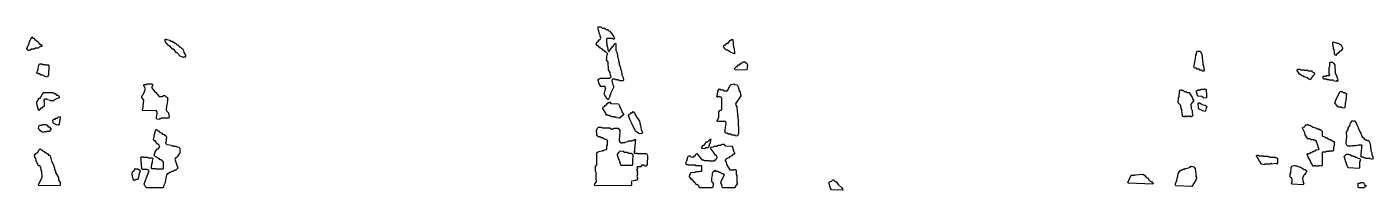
# Model space of a CAD drawing. Header units: millimetres. Extents: x 0 to 6994, y 0 to 846.
import ezdxf

# ---------------------------------------------------------------- set-up
doc = ezdxf.new("R2010")
doc.units = ezdxf.units.MM
doc.layers.add('Y', color=7, linetype='Continuous')

msp = doc.modelspace()

# ---------------------------------------------------------------- linework, layer by layer
at = {"layer": 'Y'}
for points in [[(3014.2, 471), (3005.9, 487.4), (3004.2, 487.4), (2998.3, 497), (3003.3, 519), (3008.3, 529.9), (3002.6, 536.7), (2980.9, 536.7), (2973.3, 551.8), (2968.3, 568.2), (2968.3, 573.8), (2970.9, 577.9), (2975.9, 577.9), (2977.6, 580.7), (3025.9, 580.7), (3027.6, 583.4), (3032.6, 583.4), (3035, 587.4), (3031.7, 595.6), (3030, 609.3), (3021.7, 623), (3020, 664.1), (3011.7, 675), (3011.7, 680.5), (3013.3, 683.3), (3013.3, 697), (3016.7, 702.5), (3016.7, 707.9), (3007.6, 717.4), (3004.2, 717.4), (3000.9, 722.9), (2994.2, 725.6), (2990.9, 731.1), (2979.2, 736.6), (2975.9, 742), (2972.6, 742), (2967.6, 747.5), (2964.2, 747.5), (2956.7, 757.2), (2960.9, 766.8), (2965.9, 769.6), (2974.2, 780.6), (2977.6, 780.6), (2981.7, 787.3), (2978.3, 798.2), (2978.3, 803.7), (2973.3, 814.7), (2971.7, 825.6), (2968.3, 833.8), (2968.3, 839.3), (2966.7, 842.1), (2969.2, 846.3), (2981, 846.3), (2989.3, 840.8), (3001, 840.8), (3011, 832.6), (3016, 832.6), (3019.3, 827.1), (3027.7, 824.4), (3031, 818.9), (3036, 816.1), (3048.5, 795.6), (3051.9, 787.3), (3049.3, 783.1), (3044.2, 783.1), (3042.6, 785.8), (3012.7, 785.8), (3010.2, 781.8), (3013.5, 749), (3016.9, 743.5), (3018.5, 727.1), (3022.6, 717.7), (3042.6, 745), (3045.9, 745), (3054.2, 758.6), (3057.6, 761.4), (3060.2, 757.2), (3060.2, 724.4), (3066.9, 710.7), (3068.5, 694.2), (3073.5, 677.8), (3073.5, 666.9), (3076.9, 661.4), (3076.9, 650.4), (3080.2, 645), (3083.5, 634), (3083.5, 628.5), (3088.5, 617.6), (3090.2, 598.4), (3096.9, 584.7), (3100.2, 571), (3097.7, 566.8), (3079.2, 566.8), (3077.6, 569.5), (3069.2, 569.5), (3067.6, 572.3), (3057.6, 572.3), (3055.9, 575), (3041, 575), (3038.5, 568.2), (3043.5, 546.4), (3048.6, 535.4), (3033.5, 505.2), (3031.9, 497), (3028.5, 491.6), (3028.5, 486.1), (3019.3, 468.2), (3014.2, 471)], [(4.2, 725.6), (0, 735.3), (11.7, 759.9), (11.7, 765.4), (25.9, 794.3), (31, 788.8), (36, 788.8), (41, 780.5), (59.4, 766.8), (64.3, 758.7), (67.7, 758.7), (71, 753.2), (76, 753.2), (78.6, 749), (76, 744.8), (64.3, 742), (57.6, 736.5), (44.3, 736.5), (37.6, 731.1), (24.3, 731.1), (17.6, 725.6), (12.7, 725.6), (11, 722.8), (4.2, 725.6)], [(795.9, 695.5), (780.9, 711.9), (777.6, 711.9), (765.9, 725.6), (759.2, 731.1), (755.9, 731.1), (742.6, 747.5), (737.6, 747.5), (727.6, 761.2), (724.2, 761.2), (716.7, 779.1), (719.3, 783.3), (722.6, 780.6), (724.3, 783.4), (726, 780.5), (742.7, 777.8), (749.3, 772.3), (754.3, 772.3), (757.7, 766.9), (762.7, 766.9), (767.7, 761.4), (774.3, 761.4), (777.7, 755.9), (784.3, 753.2), (787.7, 747.7), (791, 747.7), (794.3, 742.2), (797.7, 742.2), (804.3, 734), (807.7, 734), (813.5, 724.4), (815.2, 713.4), (823.5, 699.7), (823.5, 694.2), (821, 690), (812.7, 690), (811, 687.2), (795.9, 695.5)], [(3652.5, 717.4), (3650.9, 720.1), (3645.9, 720.1), (3640.9, 725.6), (3634.2, 725.6), (3629.2, 731.1), (3625.9, 731.1), (3618.3, 746.2), (3622.6, 753.2), (3630.9, 753.2), (3635.9, 761.4), (3642.6, 761.4), (3654.2, 777.8), (3657.6, 777.8), (3664.3, 783.3), (3666.9, 779.1), (3670.2, 740.8), (3673.5, 735.3), (3675.2, 713.4), (3676.9, 710.6), (3674.3, 706.4), (3652.5, 717.4)], [(6796.7, 699.6), (6793.3, 707.9), (6791.7, 729.8), (6788.3, 735.3), (6788.3, 740.7), (6786.7, 743.5), (6785, 765.4), (6787.6, 769.7), (6789.3, 766.9), (6804.3, 764.1), (6806, 761.4), (6814.3, 761.4), (6821, 755.9), (6826, 755.9), (6835.2, 738), (6835.2, 732.5), (6824.3, 720.1), (6821, 720.1), (6814.3, 711.9), (6802.7, 703.7), (6799.3, 698.2), (6796.7, 699.6)], [(6106.7, 617.4), (6102.6, 621.5), (6094.2, 621.5), (6089.2, 627), (6079.2, 627), (6075.9, 632.5), (6065.9, 632.5), (6061.7, 639.4), (6063.3, 642.2), (6065, 655.9), (6068.3, 661.4), (6068.3, 669.6), (6070, 672.3), (6073.3, 699.7), (6076.7, 705.2), (6076.7, 713.4), (6080.9, 720.3), (6096, 720.3), (6103.5, 705.2), (6103.5, 699.7), (6105.2, 697), (6105.2, 683.3), (6106.9, 680.5), (6106.9, 666.9), (6108.5, 664.1), (6108.5, 650.4), (6111.9, 645), (6111.9, 639.5), (6113.5, 636.7), (6113.5, 625.8), (6116.9, 620.3), (6114.3, 616.1), (6106.7, 617.4)], [(94.2, 588.7), (82.6, 596.9), (72.6, 596.9), (67.6, 602.4), (59.2, 602.4), (57.6, 605.1), (54.2, 605.1), (51.7, 609.3), (56.7, 620.3), (61.7, 647.7), (65.9, 654.6), (79.3, 654.6), (81, 651.9), (92.7, 651.9), (94.3, 649.1), (111, 649.1), (113.5, 644.9), (111.9, 598.4), (107.7, 585.9), (94.2, 588.7)], [(3679.2, 624.3), (3676.7, 631.3), (3685.9, 640.9), (3689.2, 640.9), (3697.6, 649.1), (3702.6, 649.1), (3705.9, 654.6), (3709.2, 654.6), (3712.6, 660.1), (3715.9, 660.1), (3720.9, 665.6), (3729.3, 665.6), (3732.7, 660.1), (3737.7, 660.1), (3743.5, 650.4), (3743.5, 644.9), (3741.9, 642.2), (3741.9, 628.5), (3737.7, 621.5), (3679.2, 624.3)], [(6785.9, 569.5), (6775.9, 569.5), (6774.3, 572.2), (6772.7, 569.5), (6767.6, 569.5), (6765.9, 572.3), (6755.9, 572.3), (6754.2, 575), (6749.3, 575), (6747.6, 572.2), (6745.9, 575), (6737.6, 575), (6735, 579.2), (6735, 584.7), (6733.3, 587.4), (6735.9, 591.6), (6745.9, 591.6), (6747.6, 594.4), (6750.9, 591.7), (6752.6, 594.4), (6765.9, 594.4), (6768.3, 598.4), (6765, 603.8), (6765, 636.7), (6768.3, 642.2), (6768.3, 661.4), (6770.9, 665.6), (6774.3, 662.8), (6782.6, 662.8), (6789.4, 657.3), (6795.2, 647.7), (6796.9, 606.6), (6805.2, 590.2), (6805.2, 584.7), (6810.2, 573.8), (6810.2, 568.2), (6807.6, 564), (6805.9, 566.8), (6802.7, 566.8), (6801, 564), (6787.5, 566.8), (6785.9, 569.5)], [(6649.2, 583.2), (6637.5, 586), (6634.2, 591.4), (6627.6, 591.4), (6625.9, 594.2), (6620.9, 594.2), (6615.9, 599.6), (6612.6, 599.6), (6600, 620.3), (6600, 623), (6602.6, 627.2), (6614.3, 627.2), (6616, 624.5), (6634.3, 624.5), (6636, 621.7), (6654.3, 621.7), (6656, 619), (6674.3, 619), (6677.7, 613.5), (6686, 610.8), (6688.5, 606.6), (6688.5, 603.8), (6679.4, 588.7), (6670.2, 579.2), (6667.7, 572.2), (6659.2, 575), (6649.2, 583.2)], [(60, 414.9), (56.7, 425.9), (56.7, 431.3), (53.3, 436.8), (51.7, 456), (64.2, 476.6), (69.2, 476.6), (84.2, 504), (87.6, 506.7), (136, 506.7), (141, 501.3), (146, 501.3), (154.3, 493.1), (161, 493.1), (168.6, 483.4), (166, 479.2), (142.7, 468.2), (137.7, 462.7), (124.2, 462.7), (122.5, 465.5), (107.5, 468.2), (105.9, 471), (91, 471), (88.5, 466.9), (88.5, 461.5), (90.2, 458.8), (90.2, 436.8), (87.7, 432.6), (82.7, 432.6), (77.7, 424.4), (72.7, 424.4), (62.6, 413.4), (60, 414.9)], [(675, 368.3), (673.3, 371.1), (673.3, 379.3), (676.7, 393), (676.7, 403.9), (670.9, 413.5), (602.6, 410.7), (600, 414.9), (600, 420.4), (603.3, 425.9), (603.3, 442.3), (605, 445.1), (605, 458.8), (606.7, 461.5), (606.7, 466.9), (596.7, 480.6), (596.7, 483.4), (600.9, 493), (605, 497.1), (616.7, 524.4), (605, 543.6), (607.6, 547.8), (620.9, 547.8), (622.6, 550.6), (651, 550.6), (653.6, 543.6), (646.9, 532.7), (664.3, 509.5), (669.3, 506.7), (687.7, 484.8), (702.6, 484.8), (710.9, 490.3), (716, 490.3), (724.3, 482.1), (727.7, 482.1), (731.9, 475.2), (730.2, 472.4), (728.5, 445), (725.2, 439.5), (723.5, 412.2), (735.2, 401.3), (738.5, 376.6), (736, 372.4), (697.7, 372.4), (696, 369.6), (689.3, 369.6), (687.7, 366.9), (675, 368.3)], [(3681.7, 280.7), (3675.9, 284.8), (3664.2, 284.8), (3655.9, 290.2), (3644.2, 290.2), (3635.9, 295.7), (3629.2, 295.7), (3626.7, 299.9), (3626.7, 308.2), (3628.3, 310.9), (3631.7, 338.3), (3633.3, 341), (3633.3, 349.2), (3629.2, 356), (3589.2, 356), (3586.7, 360.2), (3595, 376.6), (3595, 406.7), (3600.9, 413.7), (3607.6, 413.7), (3610, 417.7), (3610, 475.1), (3605.9, 481.9), (3597.6, 481.9), (3595.9, 484.6), (3592.7, 484.6), (3591, 481.9), (3587.6, 481.9), (3585, 486.1), (3588.3, 497.1), (3590, 513.5), (3597.6, 526), (3606, 520.4), (3617.6, 520.4), (3624.3, 515), (3636, 515), (3637.6, 512.3), (3654.2, 542.3), (3659.2, 547.8), (3674.3, 550.6), (3676, 547.8), (3689.3, 545.1), (3695.2, 535.4), (3700.2, 516.3), (3705.2, 508.1), (3708.5, 488.8), (3681.9, 447.8), (3683.5, 439.6), (3688.5, 431.4), (3690.2, 404), (3691.9, 401.3), (3691.9, 387.6), (3693.5, 384.8), (3693.5, 371.1), (3695.2, 368.4), (3695.2, 357.5), (3696.9, 354.7), (3695.2, 349.2), (3695.2, 332.8), (3696.9, 330.1), (3696.9, 291.7), (3689.3, 279.3), (3681.7, 280.7)], [(6001.7, 393), (6000, 417.6), (5996.7, 423.1), (5995, 439.5), (5981.7, 453.2), (5983.3, 477.9), (5986.7, 483.4), (5988.3, 513.5), (5992.6, 520.4), (5996, 520.4), (5997.7, 517.7), (6006, 517.7), (6012.6, 512.2), (6021, 512.2), (6027.6, 506.7), (6037.7, 506.7), (6053.5, 480.7), (6055.2, 472.5), (6061.9, 464.2), (6046.9, 445), (6048.5, 423.2), (6053.5, 412.2), (6053.5, 401.2), (6056.9, 387.5), (6054.4, 383.4), (6051, 380.6), (6045.9, 380.6), (6044.2, 383.3), (6041, 383.3), (6039.3, 380.6), (6035.9, 380.6), (6034.2, 383.3), (6031, 383.3), (6029.3, 380.6), (6024.2, 380.6), (6022.6, 383.3), (6019.3, 383.3), (6017.7, 380.6), (6012.6, 380.6), (6010.9, 383.3), (6007.6, 380.6), (6005, 382), (6001.7, 393)], [(6104.2, 484.6), (6084.2, 487.4), (6080, 494.3), (6080, 499.8), (6075, 513.5), (6082.6, 520.5), (6085.9, 517.8), (6087.6, 520.4), (6091, 520.4), (6092.6, 517.7), (6100.9, 523.2), (6104.3, 523.2), (6105.9, 520.5), (6107.6, 523.2), (6115.9, 523.2), (6117.6, 526), (6120.9, 523.2), (6124.3, 526), (6126.9, 521.7), (6126.9, 508), (6128.5, 505.3), (6128.5, 480.6), (6126, 476.4), (6112.6, 479.2), (6104.2, 484.6)], [(6827.6, 429.9), (6815.9, 429.9), (6814.2, 432.6), (6810.9, 432.6), (6795, 453.2), (6803.4, 475.2), (6822.5, 512.2), (6832.7, 512.2), (6837.7, 506.7), (6847.6, 506.7), (6855.2, 499.8), (6855.2, 494.3), (6853.5, 491.6), (6853.5, 475.1), (6851.9, 472.4), (6851.9, 458.7), (6848.5, 453.2), (6848.5, 436.8), (6846.9, 434.1), (6846.9, 428.6), (6844.3, 424.4), (6833.4, 425.8), (6827.6, 429.9)], [(3060.9, 377.9), (3052.6, 377.9), (3050.9, 380.6), (3037.6, 380.6), (3035.9, 383.3), (3027.6, 383.3), (3025.9, 386.1), (3019.2, 386.1), (3017.6, 388.8), (3010.9, 388.8), (3008.3, 393), (3010, 395.8), (2991.7, 423.1), (2991.7, 425.9), (2994.2, 430.1), (3000.9, 432.8), (3004.2, 438.3), (3009.2, 441), (3014.2, 449.2), (3017.6, 449.2), (3020.9, 454.7), (3025.9, 454.7), (3027.6, 457.6), (3032.7, 449.2), (3072.7, 446.5), (3078.5, 436.9), (3081.9, 425.9), (3088.5, 415), (3090.2, 406.7), (3098.5, 393), (3098.5, 390.2), (3086, 377.9), (3082.7, 377.9), (3079.3, 372.4), (3062.5, 375.1), (3060.9, 377.9)], [(6105.9, 413.5), (6089.2, 418.9), (6086.7, 423.1), (6086.7, 439.5), (6085, 442.3), (6085, 447.8), (6087.6, 452), (6092.7, 452), (6094.3, 449.2), (6099.3, 449.2), (6104.3, 443.8), (6121, 441), (6127.7, 435.5), (6130.2, 431.4), (6126.9, 425.8), (6123.5, 412.1), (6121, 408), (6107.5, 410.7), (6105.9, 413.5)], [(139.2, 345), (136.7, 349.2), (136.7, 354.7), (133.3, 360.2), (139.2, 367.1), (145.9, 367.1), (150.9, 372.6), (157.6, 372.6), (162.6, 378), (169.3, 380.8), (171.9, 376.6), (171.9, 371.1), (170.2, 368.3), (166.9, 341), (164.3, 336.8), (153.4, 338.2), (139.2, 345)], [(3141.7, 346.4), (3140, 354.6), (3131.7, 368.3), (3125, 384.8), (3130.9, 394.5), (3137.5, 397.2), (3140.9, 402.7), (3145.9, 402.7), (3149.3, 408.3), (3152.7, 402.7), (3156, 402.7), (3160.2, 390.3), (3181.9, 357.5), (3183.5, 346.5), (3188.5, 335.5), (3191.9, 313.6), (3198.6, 297.2), (3196, 293), (3181.7, 291.6), (3164.2, 304), (3141.7, 346.4)], [(6954.2, 164.3), (6952.6, 167), (6945.9, 167), (6944.2, 169.8), (6932.6, 169.8), (6930, 174), (6931.7, 176.7), (6933.3, 209.6), (6935, 212.3), (6935, 228.8), (6936.7, 231.5), (6934.3, 235.4), (6932.7, 232.7), (6919.3, 232.7), (6917.6, 229.9), (6915.9, 232.7), (6904.3, 230), (6901, 232.7), (6899.3, 230), (6886, 230), (6884.3, 227.2), (6877.7, 230), (6876, 227.3), (6864.2, 227.3), (6862.6, 230), (6859.2, 230), (6853.3, 239.7), (6855, 269.8), (6856.7, 272.6), (6855, 299.9), (6863.3, 313.7), (6865, 321.9), (6873.4, 335.6), (6876.7, 346.5), (6885.9, 361.7), (6889.3, 358.9), (6897.7, 358.9), (6905.2, 349.3), (6908.5, 338.3), (6916.9, 324.6), (6921.9, 308.2), (6930.2, 294.5), (6933.5, 283.5), (6939.3, 274), (6944.3, 271.3), (6951, 263.1), (6954.3, 263.1), (6957.6, 257.6), (6961, 260.4), (6962.7, 257.6), (6971, 257.6), (6975.2, 250.7), (6980.2, 228.7), (6981.9, 204.1), (6986.9, 193.2), (6986.9, 184.9), (6993.5, 165.8), (6991, 158.8), (6979.2, 161.6), (6977.6, 164.3), (6954.2, 164.3)], [(70.9, 306.7), (65.9, 314.9), (62.6, 314.9), (60, 319.1), (61.7, 330.1), (65.9, 337), (77.6, 337), (79.2, 339.7), (101, 339.7), (102.7, 337), (106, 337), (111, 328.8), (116, 328.8), (125.2, 316.4), (116, 303.9), (102.7, 303.9), (101, 301.2), (89.3, 301.2), (87.7, 298.4), (78.4, 299.8), (70.9, 306.7)], [(623.4, 12.3), (612.5, 21.9), (608.3, 31.6), (635, 100), (632.6, 104), (625.9, 104), (624.2, 106.8), (599.2, 106.8), (596.7, 111), (596.7, 119.2), (595, 121.9), (595, 141.1), (593.3, 143.8), (593.3, 160.3), (591.7, 163), (591.7, 168.5), (594.2, 172.7), (604.3, 172.7), (606, 170), (627.7, 170), (629.3, 167.2), (651, 167.2), (653.6, 163), (650.2, 149.3), (650.2, 141.1), (646.9, 135.6), (646.9, 127.4), (645.2, 124.7), (645.2, 116.5), (647.7, 112.5), (667.7, 112.5), (669.3, 109.7), (707.6, 109.7), (710, 113.8), (710, 143.8), (705.9, 150.6), (702.6, 150.6), (699.2, 156.1), (692.6, 156.1), (689.2, 161.5), (685.9, 161.5), (680.9, 167), (675.9, 167), (670.9, 172.5), (664.2, 175.3), (661.7, 179.4), (663.3, 182.2), (663.3, 187.7), (666.7, 193.2), (666.7, 198.6), (669.2, 202.8), (679.2, 213.8), (682.6, 213.8), (690, 226), (687.5, 232.8), (682.6, 238.2), (679.2, 238.2), (665.9, 254.6), (662.6, 254.6), (658.3, 261.6), (661.7, 275.3), (663.3, 291.7), (666.7, 297.2), (666.7, 305.4), (670.9, 315.2), (676, 309.6), (684.3, 306.9), (687.7, 301.4), (701, 295.9), (704.3, 290.4), (712.7, 287.7), (722.7, 279.5), (725.2, 275.3), (725.2, 269.8), (723.5, 267), (723.5, 256.1), (720.2, 242.4), (726, 235.7), (751, 232.9), (752.7, 230.2), (761, 230.2), (762.7, 227.5), (777.7, 227.5), (779.3, 224.7), (791, 222), (793.5, 217.8), (796.9, 209.6), (795.2, 204.1), (795.2, 193.1), (781, 172.5), (776, 167), (772.7, 167), (768.6, 160.3), (783.6, 113.7), (774.3, 104), (767.7, 104), (759.3, 95.8), (751, 95.8), (746, 90.4), (739.3, 90.4), (734.3, 84.9), (729.3, 84.9), (725.2, 78.1), (716.9, 34.3), (710.2, 20.6), (710.2, 15.1), (707.7, 11), (623.4, 12.3)], [(2958.3, 42.6), (2958.3, 50.7), (2956.7, 53.5), (2956.7, 91.8), (2953.3, 97.3), (2953.3, 122), (2960, 130.2), (2960, 193.2), (2962.6, 197.3), (2967.6, 197.3), (2969.2, 200.1), (2989.2, 202.8), (2990.9, 205.6), (2997.6, 205.6), (2999.2, 208.3), (3010.9, 211), (3013.3, 215.1), (3013.3, 228.8), (3016.7, 234.2), (3016.7, 253.4), (3018.3, 256.1), (3010.9, 262.9), (3002.6, 262.9), (2997.6, 268.3), (2992.6, 268.3), (2990.9, 271.1), (2982.6, 271.1), (2975.9, 276.5), (2967.6, 276.5), (2965.9, 279.3), (2962.6, 279.3), (2960, 283.5), (2960, 299.9), (2958.3, 302.6), (2958.3, 308.2), (2964.2, 320.5), (2969.2, 326), (2986, 326), (2987.7, 323.3), (3027.6, 323.3), (3037.6, 315.1), (3040.9, 317.8), (3047.6, 317.8), (3049.2, 320.6), (3071, 320.6), (3080.2, 308.2), (3080.2, 291.7), (3078.5, 288.9), (3076.9, 256.1), (3082.7, 246.6), (3090.9, 243.9), (3092.6, 246.6), (3107.6, 246.6), (3109.2, 249.4), (3122.5, 252.1), (3124.2, 254.8), (3140.9, 254.8), (3142.6, 257.6), (3149.2, 257.6), (3150.9, 260.3), (3157.6, 260.3), (3159.3, 263.2), (3161.9, 256.1), (3160.2, 253.3), (3158.5, 220.5), (3156.9, 217.8), (3156.9, 201.3), (3153.6, 195.9), (3156, 191.9), (3171, 191.9), (3172.7, 189.1), (3219.3, 189.1), (3223.5, 179.5), (3221.9, 132.9), (3216, 123.2), (3209.2, 123.2), (3205.9, 128.7), (3194.3, 128.7), (3189.3, 120.5), (3171, 120.5), (3168.6, 116.5), (3171.9, 111), (3166.9, 102.8), (3171.9, 94.6), (3170.2, 86.4), (3171.9, 80.9), (3168.5, 72.7), (3171.9, 61.7), (3171.9, 56.2), (3169.3, 52), (3162.7, 52), (3161, 49.3), (3141, 46.6), (3138.6, 42.5), (3140.2, 39.8), (3140.2, 26.1), (3137.7, 21.9), (2950.1, 23.3), (2948.3, 26.1), (2950, 31.6), (2958.3, 42.6)], [(6656.7, 171.2), (6651.7, 184.9), (6654.3, 189.2), (6657.6, 186.4), (6662.6, 191.9), (6669.2, 191.9), (6672.6, 197.4), (6675.9, 194.6), (6680.9, 200.1), (6685.9, 200.1), (6690.9, 205.6), (6694.3, 202.9), (6697.5, 208.3), (6710.9, 211), (6713.3, 215), (6708.3, 223.2), (6706.7, 234.2), (6703.3, 239.6), (6701.7, 247.9), (6695.9, 257.4), (6689.2, 257.4), (6687.6, 260.1), (6672.6, 260.1), (6664.2, 265.6), (6654.2, 265.6), (6640, 286.2), (6638.3, 297.2), (6626.7, 321.8), (6629.2, 326), (6637.5, 328.8), (6640.9, 334.2), (6644.2, 334.2), (6647.6, 339.8), (6649.3, 337.1), (6650.9, 339.7), (6656, 339.7), (6657.7, 337), (6664.3, 337), (6682.6, 326), (6696, 323.3), (6704.3, 317.8), (6712.6, 317.8), (6719.3, 312.3), (6722.7, 312.3), (6728.5, 305.4), (6728.5, 283.5), (6731, 279.5), (6742.7, 276.7), (6749.3, 271.3), (6754.3, 271.3), (6759.3, 265.8), (6764.3, 265.8), (6766, 263.1), (6771, 263.1), (6787.6, 252.1), (6791, 252.1), (6793.6, 247.9), (6791.9, 245.1), (6791.9, 228.7), (6788.5, 223.2), (6788.5, 206.8), (6786, 202.6), (6772.7, 202.6), (6770.9, 199.8), (6769.2, 202.6), (6764.3, 202.6), (6762.7, 199.9), (6749.3, 199.9), (6747.7, 197.1), (6731, 197.1), (6728.5, 193.1), (6728.5, 130.1), (6726, 126), (6722.6, 123.2), (6719.2, 126), (6709.3, 126), (6707.7, 123.2), (6697.6, 123.2), (6695.9, 126), (6687.7, 126), (6686, 123.2), (6681.7, 124.6), (6670, 143.8), (6668.3, 152), (6656.7, 171.2)], [(60, 26.1), (61.7, 31.6), (80, 64.5), (80, 75.4), (76.7, 89.1), (76.7, 97.3), (73.3, 102.8), (73.3, 108.2), (71.7, 111), (71.7, 119.2), (67.6, 126), (62.6, 126), (56.7, 132.8), (48.3, 152), (46.7, 163), (41.7, 171.2), (40, 179.5), (45.9, 189.1), (55.9, 197.3), (64.2, 211), (69.3, 213.8), (74.3, 208.3), (77.7, 208.3), (81, 202.8), (89.3, 200.1), (92.7, 194.6), (97.7, 194.6), (102.7, 189.1), (107.7, 189.1), (112.7, 180.9), (117.7, 180.9), (120.2, 176.7), (128.5, 149.4), (138.5, 130.2), (143.5, 113.7), (143.5, 105.5), (148.5, 97.3), (148.5, 91.9), (163.5, 64.5), (163.5, 53.5), (171.9, 39.8), (173.5, 26.1), (171, 21.9), (61.7, 23.3), (60, 26.1)], [(3490.9, 22), (3485.9, 27.4), (3480.9, 27.4), (3455.9, 54.8), (3452.6, 54.8), (3447.6, 63), (3444.2, 63), (3441.7, 67.2), (3441.7, 72.7), (3449.2, 90.6), (3470.9, 93.3), (3472.6, 96), (3494.2, 96), (3495.9, 98.8), (3504.2, 98.8), (3506.7, 102.8), (3506.7, 121.9), (3504.2, 126), (3474.2, 126), (3472.6, 128.7), (3437.6, 128.7), (3435.9, 131.4), (3427.5, 131.4), (3423.3, 141.1), (3428.3, 152.1), (3433.4, 171.3), (3437.6, 178.2), (3444.3, 178.2), (3449.3, 172.7), (3459.2, 170), (3460.9, 172.7), (3464.2, 172.7), (3467.6, 178.2), (3470.9, 178.2), (3475.9, 186.4), (3481, 189.2), (3506, 156.3), (3516, 156.3), (3517.7, 153.5), (3542.7, 153.5), (3544.3, 150.8), (3572.6, 150.8), (3575.9, 156.3), (3579.2, 156.3), (3586.7, 168.5), (3586.7, 171.2), (3582.5, 178), (3577.5, 180.7), (3567.5, 197.2), (3560.9, 202.7), (3551.7, 217.8), (3554.2, 222), (3567.5, 224.7), (3569.2, 227.5), (3582.6, 227.5), (3590.9, 232.9), (3604.2, 232.9), (3605.9, 235.7), (3612.6, 235.7), (3614.2, 238.4), (3621, 238.4), (3624.3, 232.9), (3627.7, 232.9), (3629.3, 230.2), (3662.7, 227.5), (3665.2, 223.3), (3670.2, 204.1), (3676.9, 190.4), (3674.3, 186.2), (3669.3, 186.2), (3662.7, 178), (3649.3, 172.5), (3646, 167), (3632.7, 161.6), (3626.9, 154.8), (3626.9, 152.1), (3631.9, 143.9), (3635.2, 132.9), (3651, 104.2), (3672.6, 104.2), (3674.2, 107), (3682.7, 107), (3685.2, 102.8), (3685.2, 80.9), (3688.5, 75.4), (3688.5, 39.8), (3690.2, 37.1), (3690.2, 31.6), (3681.9, 20.6), (3677.7, 11), (3614.2, 11), (3611.7, 15.1), (3610, 28.8), (3606.7, 34.3), (3605, 42.6), (3623.3, 78.1), (3617.6, 84.9), (3610.9, 84.9), (3602.6, 90.4), (3595.9, 90.4), (3589.2, 95.8), (3582.6, 95.8), (3574.3, 101.3), (3571, 95.8), (3566, 95.8), (3560.2, 86.3), (3560.2, 75.4), (3556.9, 61.7), (3556.9, 50.7), (3555.2, 48), (3565.2, 34.4), (3565.2, 23.4), (3561, 11), (3495, 12.3), (3490.9, 22)], [(3505, 220.5), (3514.2, 232.9), (3517.6, 232.9), (3530.9, 249.4), (3535.9, 249.4), (3551, 265.9), (3553.6, 261.6), (3550.2, 250.6), (3550.2, 245.1), (3545.2, 236.9), (3545.2, 231.4), (3541, 221.8), (3537.6, 219), (3527.6, 219), (3521, 213.6), (3508.4, 214.9), (3505, 220.5)], [(3148.3, 165.8), (3150, 168.5), (3150, 182.2), (3147.6, 186.2), (3142.6, 186.2), (3140.9, 188.9), (3127.6, 188.9), (3119.2, 194.4), (3104.2, 194.4), (3097.6, 199.9), (3081, 202.6), (3076, 194.4), (3072.7, 194.4), (3066.9, 184.9), (3066.9, 182.2), (3073.5, 160.3), (3076.9, 154.8), (3081.9, 135.7), (3086, 128.9), (3145.9, 128.9), (3148.3, 132.9), (3148.3, 165.8)], [(6404.2, 147.9), (6394.2, 167.1), (6388.3, 173.9), (6388.3, 176.7), (6390.9, 180.9), (6397.7, 180.9), (6399.3, 178.2), (6422.7, 178.2), (6424.3, 175.4), (6449.3, 175.4), (6451, 172.7), (6457.7, 172.7), (6459.3, 170), (6486, 170), (6487.7, 167.2), (6494.3, 167.2), (6496.9, 163), (6496.9, 138.3), (6494.3, 134.1), (6490.9, 136.9), (6467.6, 134.2), (6465.9, 136.9), (6462.7, 136.9), (6461, 134.2), (6429.3, 134.2), (6427.7, 131.4), (6414.2, 134.2), (6405.9, 147.9), (6404.2, 147.9)], [(6866, 186.4), (6867.7, 183.7), (6874.3, 183.7), (6882.6, 178.2), (6887.7, 178.2), (6889.3, 175.4), (6896, 175.4), (6904.3, 170), (6909.3, 170), (6911, 167.2), (6924.3, 164.5), (6926.9, 160.3), (6926.9, 152), (6923.5, 146.6), (6923.5, 116.4), (6921, 112.3), (6864.2, 115), (6856.7, 130.1), (6843.3, 174), (6855.9, 186.4), (6866, 186.4)], [(553.4, 50.7), (546.7, 80.9), (546.7, 89.1), (550.9, 96), (555.9, 98.7), (564.3, 112.6), (566, 109.7), (576, 109.7), (582.6, 104.2), (586, 104.2), (588.6, 100.1), (581.9, 78.1), (580.2, 64.4), (576, 54.8), (566, 54.8), (564.3, 52), (557.7, 52), (556, 49.3), (553.4, 50.7)], [(5720, 39.8), (5737.5, 76.9), (5755.9, 76.9), (5757.6, 79.6), (5797.6, 82.3), (5806, 76.8), (5814.3, 65.9), (5821, 63.2), (5829.3, 52.2), (5832.7, 52.2), (5836, 46.7), (5842.7, 44), (5846, 38.5), (5849.3, 38.5), (5851.9, 34.3), (5849.3, 30.1), (5722.6, 35.6), (5720, 39.8)], [(5966.7, 26.1), (5966.7, 31.6), (5970, 42.6), (5973.3, 48.1), (5975, 61.7), (5980, 72.7), (5981.7, 86.4), (5990.9, 101.5), (5994.2, 101.5), (5995.9, 104.2), (6002.6, 104.2), (6009.3, 109.8), (6011, 107), (6017.6, 112.5), (6035.9, 115.2), (6040.9, 120.7), (6044.3, 118), (6049.2, 123.4), (6062.7, 120.7), (6068.5, 111), (6071.9, 83.6), (6073.5, 80.9), (6073.5, 72.7), (6076.9, 67.2), (6076.9, 61.7), (6071.9, 50.7), (6052.7, 19.2), (5969.2, 21.9), (5966.7, 26.1)], [(6569.2, 63), (6564.2, 65.7), (6561.7, 72.7), (6563.3, 75.4), (6563.3, 83.6), (6566.7, 89.1), (6568.3, 116.5), (6572.5, 123.4), (6589.3, 128.9), (6591, 126.2), (6597.7, 126.2), (6599.3, 123.4), (6611, 120.7), (6612.7, 117.9), (6617.6, 117.9), (6624.3, 112.5), (6629.3, 112.5), (6636, 107), (6641, 107), (6648.6, 100.1), (6637.7, 79.4), (6636, 79.4), (6628.5, 67.1), (6626.9, 61.7), (6630.2, 39.8), (6633.6, 34.3), (6631, 27.4), (6572.6, 30.1), (6570, 34.3), (6573.3, 42.6), (6573.3, 56.2), (6569.2, 63)], [(4180.1, 1.4), (4175, 9.6), (4166.7, 37.1), (4172.6, 44), (4180.9, 46.7), (4185.9, 52.2), (4191, 52.2), (4199.3, 44), (4202.7, 44), (4216, 27.6), (4232.7, 13.9), (4238.6, 4.2), (4236, 0), (4180.1, 1.4)], [(6917.6, 35.8), (6925.9, 35.8), (6927.6, 38.5), (6944.3, 38.5), (6952.6, 22.2), (6954.3, 24.9), (6956.9, 20.6), (6954.3, 16.3), (6952.6, 19.1), (6946, 11), (6918.4, 12.3), (6916.7, 15.1), (6916.7, 28.8), (6915, 31.6), (6917.6, 35.8)]]:
    msp.add_lwpolyline(points, close=True, dxfattribs=at)

doc.saveas('drawing.dxf')
